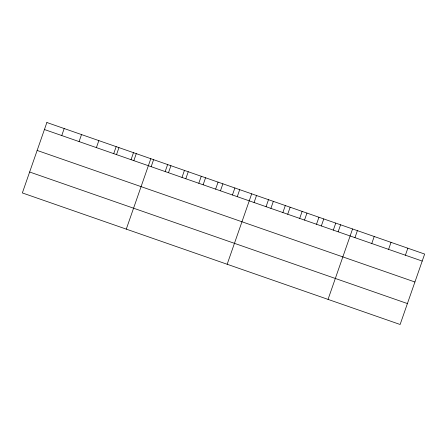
<?xml version="1.0" encoding="UTF-8"?>
<svg xmlns="http://www.w3.org/2000/svg" width="447" height="447" viewBox="0 0 447 447"><rect width="100%" height="100%" fill="white"/><g stroke="black" fill="none" stroke-linecap="round" stroke-linejoin="round"><path stroke-width="0.67" d="M61.759 135.553L64.195 128.54M79.08 141.582L81.522 134.575M96.401 147.616L98.843 140.609M113.722 153.645L116.164 146.638M116.516 154.617L118.958 147.611M131.049 159.68L133.485 152.673M133.837 160.652L136.279 153.645M126.283 229.127L150.812 158.702M151.164 166.686L153.6 159.674M165.183 171.564L167.625 164.557M168.485 172.715L170.927 165.708M181.996 177.42L184.438 170.413M185.807 178.75L188.248 171.743M198.809 183.276L201.251 176.269M203.128 184.779L205.57 177.772M215.622 189.131L218.063 182.125M220.455 190.813L222.891 183.806M232.434 194.987L234.876 187.98M237.268 196.669L239.704 189.662M227.165 264.261L251.689 193.836M254.08 202.525L256.517 195.518M266.06 206.698L268.502 199.686M270.893 208.38L273.329 201.368M282.873 212.554L285.315 205.542M287.706 214.236L290.148 207.224M299.686 218.404L302.127 211.397M304.519 220.086L306.96 213.079M316.498 224.26L318.94 217.253M321.332 225.942L323.773 218.935M333.317 230.116L335.753 223.109M338.144 231.797L340.586 224.791M328.042 299.389L352.566 228.965M354.957 237.653L357.399 230.646M371.77 243.509L374.212 236.502M388.583 249.365L391.024 242.352M405.395 255.22L407.837 248.208M44.432 129.518L422.208 261.07M37.146 150.443L414.922 282.001M29.636 172.006L407.413 303.563M46.874 122.512L22.35 192.936L400.126 324.488L424.65 254.064L46.874 122.512"/></g></svg>
